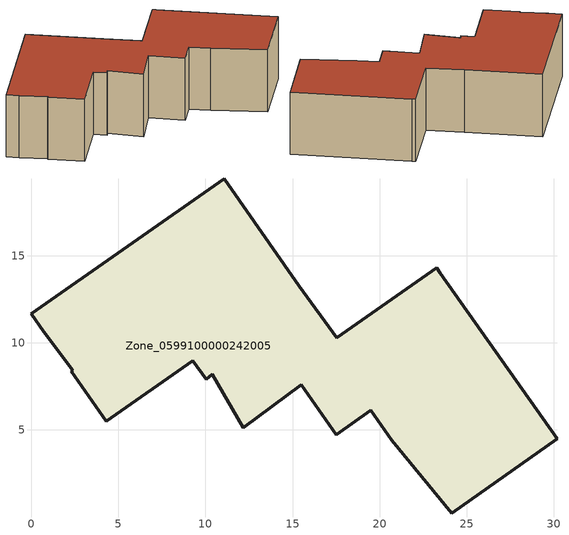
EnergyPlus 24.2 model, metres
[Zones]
Zone_0599100000242005
 floor ground (C_G): 24.13,0.23 20.71,4.41 19.5,6.13 17.5,4.73 15.49,7.61 12.18,5.13 10.39,8.19 10.05,7.91 9.27,8.98 4.31,5.51 2.3,8.37 2.37,8.42 0.71,10.64 0,11.66 11.07,19.41 15.38,13.26 17.53,10.31 23.26,14.32 23.48,14 30.19,4.49 z0
 wall outside (C_F): 4.31,5.51 9.27,8.98 10.05,7.91 10.39,8.19 12.18,5.13 15.49,7.61 17.5,4.73 19.5,6.13 20.71,4.41 24.13,0.23 30.19,4.49 23.48,14 23.26,14.32 17.53,10.31 15.38,13.26 11.07,19.41 0,11.66 0.71,10.64 2.37,8.42 2.3,8.37 4.31,5.51 z0:6.5
 roof outside (C_R): 20.71,4.41 24.13,0.23 30.19,4.49 23.48,14 23.26,14.32 17.53,10.31 15.38,13.26 11.07,19.41 0,11.66 0.71,10.64 2.37,8.42 2.3,8.37 4.31,5.51 9.27,8.98 10.05,7.91 10.39,8.19 12.18,5.13 15.49,7.61 17.5,4.73 19.5,6.13 z6.5
[BUILDING]
Pand.0599100000242005: North Axis=0; Terrain=City; Loads Convergence Tolerance Value=0.04; Temperature Convergence Tolerance Value=0.4; Solar Distribution=FullExterior; Maximum Number of Warmup Days=25; Minimum Number of Warmup Days=1
[Site:Location]
Rotterdam.The.Hague.AP_ZH_NLD Design_Conditions: Latitude=51.96; Longitude=4.45; Time Zone=1; Elevation=-4.5
[SITE:GROUNDTEMPERATURE:BUILDINGSURFACE]
18, 18, 18, 18, 18, 18, 18, 18, 18, 18, 18, 18
[MATERIAL] Thermal Absorptance=0.9; Solar Absorptance=0.7; Visible Absorptance=0.7
Name | Roughness | Thickness | Conductivity | Density | Specific Heat
G.D.1965-1974 | MediumSmooth | 0.15 | 0.882353 | 540 | 1210
F.D.1965-1974 | Rough | 0.3 | 0.697674 | 1920 | 840
R.D.1965-1974 | MediumRough | 0.2 | 0.232558 | 1500 | 1000
[CONSTRUCTION]
C_G: G.D.1965-1974
C_F: F.D.1965-1974
C_R: R.D.1965-1974
[ZONE]
Zone_0599100000242005: Type=1; Multiplier=1; Ceiling Height=Autocalculate; Volume=Autocalculate; Floor Area=autocalculate; Part of Total Floor Area=Yes
[ZONEINFILTRATION:DESIGNFLOWRATE]
Infil_Zone_0599100000242005: Zone or ZoneList or Space or SpaceList=Zone_0599100000242005; Schedule=AlwaysOn; Design Flow Rate Calculation Method=Flow/Area; Flow Rate per Floor Area=0.0042; Constant Term Coefficient=1; Temperature Term Coefficient=0; Velocity Term Coefficient=0; Velocity Squared Term Coefficient=0
[HVACTEMPLATE:ZONE:IDEALLOADSAIRSYSTEM]
Zone_0599100000242005: Maximum Heating Supply Air Temperature=50; Minimum Cooling Supply Air Temperature=13; Maximum Heating Supply Air Humidity Ratio=0.0156; Minimum Cooling Supply Air Humidity Ratio=0.0077; Heating Limit=NoLimit; Cooling Limit=NoLimit; Dehumidification Control Type=ConstantSensibleHeatRatio; Cooling Sensible Heat Ratio=0.7; Dehumidification Setpoint=60; Humidification Control Type=None; Humidification Setpoint=30; Outdoor Air Method=None; Outdoor Air Flow Rate per Person=0.00944; Outdoor Air Flow Rate per Zone Floor Area=0; Outdoor Air Flow Rate per Zone=0; Demand Controlled Ventilation Type=None; Outdoor Air Economizer Type=NoEconomizer; Heat Recovery Type=None; Sensible Heat Recovery Effectiveness=0.7; Latent Heat Recovery Effectiveness=0.65
[ZONECONTROL:THERMOSTAT]
ThermostatControl_Zone_0599100000242005: Zone or ZoneList=Zone_0599100000242005; Control Type Schedule=DualSetpointControlType; Control 1=Thermostat_Zone_0599100000242005; Temperature Difference Between Cutout And Setpoint=0
[THERMOSTATSETPOINT:DUALSETPOINT]
Thermostat_Zone_0599100000242005: Heating Setpoint Temperature Schedule=HeatingSetpoint_Zone_0599100000242005; Cooling Setpoint Temperature Schedule=CoolingSetpoint_Zone_0599100000242005
[SCHEDULE:COMPACT]
HeatingSetpoint_Zone_0599100000242005: Through: 12/31, For: AllDays, Until: 24:00, 21
CoolingSetpoint_Zone_0599100000242005: Through: 12/31, For: AllDays, Until: 24:00, 24
DualSetpointControlType: Through: 12/31, For: AllDays, Until: 24:00, 4
AlwaysOn: Through: 12/31, For: AllDays, Until: 24:00, 1
